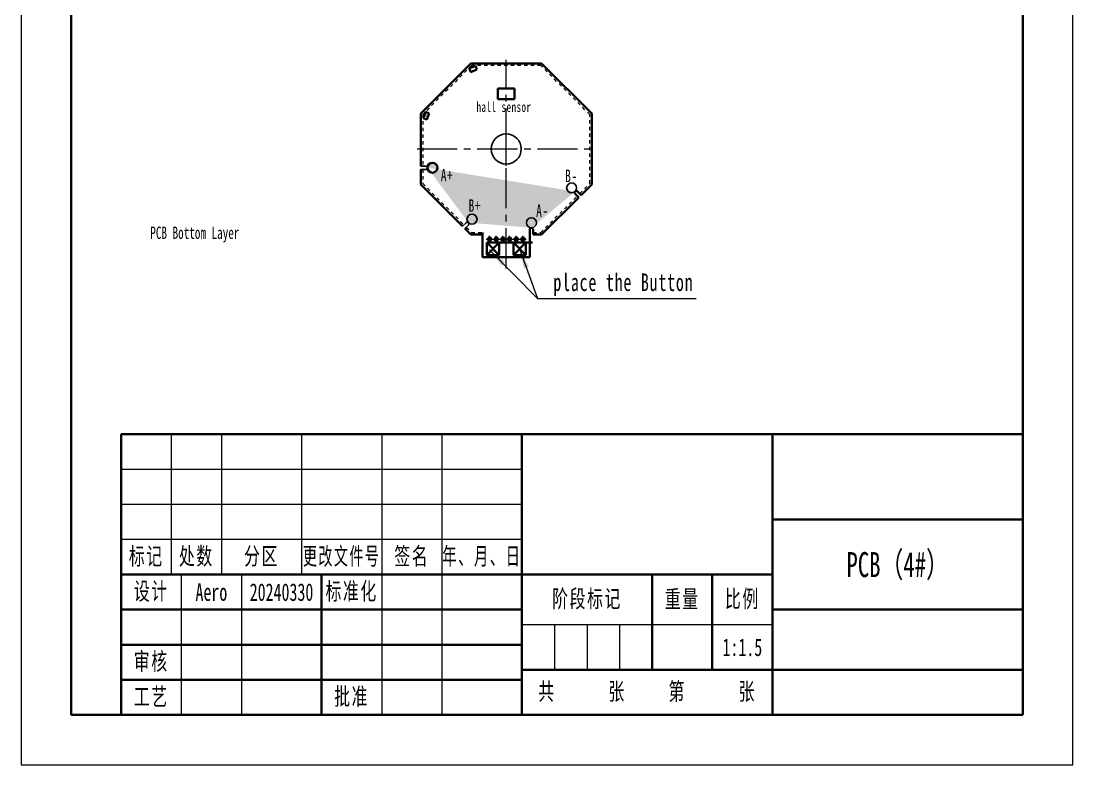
# Model space of a CAD drawing. Header units: millimetres. Extents: x 1664 to 1979, y -273 to 173.
# Drawn here: x 1664.4 to 1979.4, y -272.6 to -49.9 of the extents above; entities that cross this region are included whole.
import ezdxf
from ezdxf.enums import TextEntityAlignment as Align

# ---------------------------------------------------------------- set-up
doc = ezdxf.new("R2010")
doc.units = ezdxf.units.MM
doc.header["$PDSIZE"] = -5
for name, pattern in [('CENTERX2', [20.319999694824222, 12.69999980926514, -2.539999961853027, 2.539999961853027, -2.539999961853027]), ('点画线', [18, 12, -2, 2, -2]), ('虚线', [2, 1, -1])]:
    doc.linetypes.add(name, pattern=pattern)
doc.layers.get('0').update_dxf_attribs({"lineweight": 35})
for name, color, linetype, lineweight in [('中心线层', 1, '点画线', 18), ('尺寸线层', 3, 'Continuous', 18), ('粗实线层', 7, 'Continuous', 35), ('细实线层', 7, 'Continuous', 18), ('虚线层', 6, '虚线', 18)]:
    doc.layers.add(name, color=color, linetype=linetype, lineweight=lineweight)
doc.styles.add('标准', font='', dxfattribs={"width": 0.667})
doc.styles.get('标准').set_extended_font_data('宋体')

# ---------------------------------------------------------------- blocks, each defined once
blk = doc.blocks.new('$CAXA_FRAME_13B17AC1$')
at = {"layer": '粗实线层'}
for p, q in [((-94.99999999999999, 138.5), (-95, -138.5)), ((95, -138.5), (95, 138.5)), ((-95, -138.5), (95, -138.5))]:
    blk.add_line(p, q, dxfattribs=at)
at = {"layer": '细实线层'}
for p, q in [((-105, 148.5), (-105, -148.5)), ((105, -148.5), (105, 148.5)), ((-105, -148.5), (105, -148.5))]:
    blk.add_line(p, q, dxfattribs=at)
blk = doc.blocks.new('$CAXA_TITLE_151E506F$')
at = {"layer": '粗实线层'}
for p, q in [((-1.192092896e-07, 56), (-180.0000001192093, 56)), ((-180.0000001192093, 56), (-180.0000001192093, 0)), ((-100.0000001192093, 56), (-100.0000001192093, 1.42e-14)), ((-50.00000011920929, 56), (-50.00000011920929, 2.84e-14)), ((-1.192092896e-07, 0), (-1.192092896e-07, 56)), ((-1.192092896e-07, 39.00000000000001), (-50.00000011920929, 39.00000000000001)), ((-50.00000011920929, 28), (-180.0000001192093, 28)), ((-140.0000001192093, 28), (-140.0000001192093, 0)), ((-74.00000011920929, 28), (-74.00000011920929, 9)), ((-62.00000011920929, 28), (-62.00000011920929, 9)), ((-100.0000001192093, 21), (-180.0000001192093, 21)), ((-1.192092896e-07, 21.00000000000001), (-50.00000011920929, 21.00000000000001)), ((-100.0000001192093, 14), (-180.0000001192093, 14)), ((0, 9), (-100.0000001192093, 9)), ((-100.0000001192093, 7), (-180.0000001192093, 7)), ((-1.192092896e-07, 0), (-180.0000001192093, 0))]:
    blk.add_line(p, q, dxfattribs=at)
at = {"layer": '细实线层'}
for p, q in [((-170.0000001192093, 56), (-170.0000001192093, 28)), ((-160.0000001192093, 56), (-160.0000001192093, 28)), ((-144.0000001192093, 56), (-144.0000001192093, 28)), ((-128.0000001192093, 56), (-128.0000001192093, 0)), ((-116.0000001192093, 56), (-116.0000001192093, 0)), ((-100.0000001192093, 49), (-180.0000001192093, 49)), ((-100.0000001192093, 42), (-180.0000001192093, 42)), ((-100.0000001192093, 35), (-180.0000001192093, 35)), ((-168.0000001192093, 28), (-168.0000001192093, 0)), ((-156.0000001192093, 28), (-156.0000001192093, 0)), ((-50.00000011920929, 18), (-100.0000001192093, 18)), ((-93.50000011920929, 18), (-93.50000011920929, 9)), ((-87.00000011920929, 18), (-87.00000011920929, 9)), ((-80.50000011920929, 18), (-80.50000011920929, 9))]:
    blk.add_line(p, q, dxfattribs=at)
at = {"layer": '尺寸线层', "char_height": 3.480555555555556, "attachment_point": 5, "line_spacing_factor": 0.9631078940461907, "style": '标准'}
for s, insert, width in [('\\T1.1;标记', (-175.0000001192093, 31.5), 17.99999999999999), ('\\T1.1;处数', (-165.0000001192093, 31.5), 18.00000000000001), ('\\T1.1;分区', (-152.0000001192093, 31.5), 29.99999999999997), ('\\T1.1;{\\W0.592404;更改文件号}', (-136.0000001192093, 31.5), 30.00000000000001), ('\\T1.1;签名', (-122.0000001192093, 31.5), 22), ('\\T1.1;{\\W0.605422;年、月、日}', (-108.0000001192093, 31.5), 29.99999999999997), ('\\T1.1;设计', (-174.0000001192093, 24.5), 21.99999999999996), ('\\T1.1;标准化', (-134.0000001192093, 24.5), 22), ('\\T1.1;阶段标记', (-87.00000011920929, 23), 50), ('\\T1.1;重量', (-68.00000011920929, 23), 21.99999999999997), ('\\T1.1;比例', (-56.00000011920929, 23), 22), ('\\T1.1;审核', (-174.0000001192093, 10.5), 21.99999999999999), ('\\T1.1;共', (-95.00000011920929, 4.5), 7.999999999999972), ('\\T1.1;张', (-81.00000011920929, 4.5), 7.999999999999972), ('\\T1.1;第', (-69.00000011920929, 4.5), 7.999999999999972), ('\\T1.1;张', (-55.00000011920929, 4.5), 7.999999999999972), ('\\T1.1;工艺', (-174.0000001192093, 3.5), 22), ('\\T1.1;批准', (-134.0000001192093, 3.5), 22)]:
    blk.add_mtext(s, dxfattribs=dict(at, insert=insert, width=width))
at = {"layer": '尺寸线层', "style": '标准'}
for tag, height, width, p in [('标记C', 3.633414436334144, 0.664996, (-175.0000001192093, 52.50000000000001)), ('处数C', 3.633414436334144, 0.664996, (-165.0000001192093, 52.50000000000001)), ('分区C', 3.633414436334144, 0.667, (-152.0000001192093, 52.50000000000001)), ('更改文件号C', 3.633414436334144, 0.498314, (-136.0000001192093, 52.50000000000001)), ('更改签名C', 3.633414436334144, 0.447537, (-122.0000001192093, 52.50000000000001)), ('更改日期C', 3.633414436334144, 0.610278, (-108.0000001192093, 52.50000000000001)), ('单位名称', 5.19059205190592, 0.667, (-25.00000011920929, 47.50000000000001)), ('标记B', 3.633414436334144, 0.664996, (-175.0000001192093, 45.50000000000001)), ('处数B', 3.633414436334144, 0.664996, (-165.0000001192093, 45.50000000000001)), ('分区B', 3.633414436334144, 0.667, (-152.0000001192093, 45.50000000000001)), ('更改文件号B', 3.633414436334144, 0.498314, (-136.0000001192093, 45.50000000000001)), ('更改签名B', 3.633414436334144, 0.447537, (-122.0000001192093, 45.50000000000001)), ('更改日期B', 3.633414436334144, 0.610278, (-108.0000001192093, 45.50000000000001)), ('材料名称', 5.19059205190592, 0.667, (-75.00000011920928, 42.00000000000001)), ('标记A', 3.633414436334144, 0.664996, (-175.0000001192093, 38.5)), ('处数A', 3.633414436334144, 0.664996, (-165.0000001192093, 38.5)), ('分区A', 3.633414436334144, 0.667, (-152.0000001192093, 38.5)), ('更改文件号A', 3.633414436334144, 0.498314, (-136.0000001192093, 38.5)), ('更改签名A', 3.633414436334144, 0.447537, (-122.0000001192093, 38.5)), ('更改日期A', 3.633414436334144, 0.610278, (-108.0000001192093, 38.5)), ('图纸名称', 5.19059205190592, 0.667, (-25.00000011920929, 30.00000000000001)), ('设计', 3.633414436334144, 0.667, (-162.0000001192093, 24.5)), ('设计日期', 3.633414436334144, 0.667, (-148.0000001192093, 24.5)), ('标准化', 3.633414436334144, 0.667, (-122.0000001192093, 24.5)), ('标准化日期', 3.633414436334144, 0.554163, (-108.0000001192093, 24.5)), ('图纸编号', 5.19059205190592, 0.667, (-25.00000011920929, 15.00000000000001)), ('阶段标记S', 3.633414436334144, 0.223769, (-96.74999821186066, 13.50000000000001)), ('阶段标记A', 3.633414436334144, 0.223769, (-90.24999821186066, 13.50000000000001)), ('阶段标记B', 3.633414436334144, 0.223769, (-83.74999821186066, 13.50000000000001)), ('阶段标记C', 3.633414436334144, 0.223769, (-77.24999821186064, 13.50000000000001)), ('重量', 3.633414436334144, 0.667, (-68.00000011920928, 13.5)), ('图纸比例', 3.633414436334144, 0.510551, (-56.00000011920926, 13.5)), ('审核', 3.633414436334144, 0.667, (-162.0000001192093, 10.5)), ('审核日期', 3.633414436334144, 0.667, (-148.0000001192093, 10.5)), ('页数', 3.633414436334144, 0.667, (-88.00000011920929, 4.5)), ('页码', 3.633414436334144, 0.667, (-62.00000011920928, 4.5)), ('投影符号', 3.633414436334144, 0.667, (-25.00000011920929, 4.5)), ('工艺', 3.633414436334144, 0.667, (-162.0000001192093, 3.5)), ('工艺日期', 3.633414436334144, 0.667, (-148.0000001192093, 3.5)), ('批准', 3.633414436334144, 0.667, (-122.0000001192093, 3.5)), ('批准日期', 3.633414436334144, 0.667, (-108.0000001192093, 3.5))]:
    blk.add_attdef(tag, text='', height=height, dxfattribs=dict(at, width=width)).set_placement(p, align=Align.MIDDLE_CENTER)
blk = doc.blocks.new('*X4')
at = {"layer": '尺寸线层', "linetype": 'Continuous'}
blk.add_hatch(color=0, dxfattribs=at).paths.add_polyline_path([(-31.09095362034805, 14.86063299077956), (-28.36057601261905, 9.465492759125496), (-29.77262214987945, 8.959404124350854)], flags=0)
at = {"layer": '尺寸线层', "color": 0, "linetype": 'Continuous'}
blk.add_line((-31.09095362034805, 14.86063299077956), (-25.76478384179995, 0), dxfattribs=at)
at = {"layer": '尺寸线层', "color": 0}
blk.add_line((-25.76478384179995, 0), (21.76366969273772, 0), dxfattribs=at)
at = {"layer": '尺寸线层', "color": 0, "insert": (2.274e-13, 4.105097765363098), "char_height": 5.25, "width": 87.05467877094952, "attachment_point": 5, "line_spacing_factor": 1.150569886022795, "style": '标准'}
blk.add_mtext('\\T1.1;place the Button', dxfattribs=at)
blk = doc.blocks.new('*X5')
at = {"layer": '尺寸线层', "linetype": 'Continuous'}
blk.add_hatch(color=0, dxfattribs=at).paths.add_polyline_path([(-20.01053275195363, 14.58984234202653), (-15.26423431856551, 10.84349062586072), (-16.33245315434147, 9.790443371985745)], flags=0)
at = {"layer": '尺寸线层', "color": 0, "linetype": 'Continuous'}
blk.add_line((-20.01053275195363, 14.58984234202653), (-5.627905430481405, 2.84e-14), dxfattribs=at)
at = {"layer": '尺寸线层', "color": 0}
blk.add_line((-5.627905430481405, 2.84e-14), (-2.274e-13, 2.84e-14), dxfattribs=at)

msp = doc.modelspace()

# ---------------------------------------------------------------- hatches: boundary and pattern name
at = {"layer": '粗实线层'}
h = msp.add_hatch(color=1, dxfattribs=at)
h.paths.add_polyline_path([(1786.105378127515, -93.76019345692113), (1786.105410948092, -93.76592255751628), (1786.105410948155, -93.76592216121733), (1786.105421891805, -93.76019246163887), (1786.105421890862, -93.76019269562667), (1786.167647634138, -93.33832826918079), (1786.346071259738, -92.95102135308635), (1786.626272836891, -92.62957351347978), (1786.985606892887, -92.39996368436083), (1787.395032586338, -92.28074858897168), (1787.821460744579, -92.28156301315713), (1788.230428081147, -92.40234113637165), (1788.588882467095, -92.63332185119751), (1788.867854154653, -92.95583764145844), (1789.044797068951, -93.34382326297887), (1789.105410948172, -93.7659222976351), (1789.044650411088, -94.18852112441019), (1788.86729125699, -94.57688350893798), (1788.587702069158, -94.89954664179625), (1788.228533499879, -95.13037027598587), (1787.818883249383, -95.25065445419379), (1787.391938743319, -95.25065446805938), (1786.98228848501, -95.13037031645933), (1786.623119900738, -94.89954670559867), (1786.343530691948, -94.57688359090047), (1786.166171512625, -94.1885212178926), (1786.105410948092, -93.76592239506408), (1786.105410948155, -93.76592216121733), (1786.105421891805, -93.76019246163887), (1798.394436970227, -110.226521194935), (1798.147650668827, -109.9011050098173), (1797.997789251566, -109.5211830076752), (1797.955962389705, -109.1149199331509), (1797.955962389848, -109.1149199331867), (1798.029591301334, -108.6990279716779), (1798.216238966357, -108.3201480574627), (1798.501107349126, -108.0083190261764), (1798.861611154916, -107.7882637007126), (1799.269168465918, -107.67742878517), (1799.691466808923, -107.6846016332342), (1800.095024993616, -107.8092135581106), (1800.447847610569, -108.041384919868), (1800.721961731683, -108.3627084155238), (1800.89563469518, -108.7477084700748), (1800.955097141935, -109.1658610231942), (1800.955097142044, -109.1658610232043), (1800.903985881476, -109.5540895908722), (1800.754135247713, -109.9158610232315), (1800.515757313807, -110.2265211950225), (1800.205097142016, -110.4648991289278), (1799.843325709657, -110.6147497626899), (1799.455097141989, -110.6658610232578), (1799.066868574321, -110.6147497626891), (1798.705097141962, -110.4648991289262), (1798.394436970171, -110.2265211950203), (1817.259278144838, -111.7620551009606), (1816.829188467412, -111.6990738444991), (1816.435215574342, -111.5154189267342), (1816.110443342696, -111.2265127709581), (1815.882144523408, -110.8566162740761), (1815.769490511784, -110.4367914975817), (1815.781941429414, -110.0022932306763), (1815.781941429296, -110.0022932305861), (1815.904606628872, -109.6179548881307), (1816.12526738875, -109.2802101002833), (1816.427961333886, -109.0134909816458), (1816.790791892005, -108.837091722114), (1817.187512269386, -108.7637728647952), (1817.589424117236, -108.7988382212921), (1817.967453541064, -108.9397511993629), (1818.294254276654, -109.176318297426), (1818.546185891019, -109.4914264921014), (1818.70502390729, -109.8622811769249), (1818.759278144844, -110.2620551010068), (1818.759278144622, -110.2620551008589), (1818.685862919084, -110.725580592372), (1818.472803636257, -111.1437329792173), (1818.140956023209, -111.4755805923438), (1817.722803636414, -111.6886398752701), (1817.259278144918, -111.7620551009182), (1830.355663479929, -100.8872426413689), (1830.013538920731, -101.1432853872686), (1829.613098936781, -101.2924662204448), (1829.186842721355, -101.3226778166411), (1828.769364679826, -101.2314682416268), (1828.394546792277, -101.0262399470203), (1828.092808795649, -100.7236489968511), (1827.888639357069, -100.3482532828587), (1827.798608605177, -99.93051943763263), (1827.830023319781, -99.50435020192046), (1827.966195085146, -99.13068829143559), (1828.195776737413, -98.80594494974511), (1828.502629607506, -98.55294833090316), (1828.865183169748, -98.38948308219472), (1829.257951363275, -98.3270401547832), (1829.653324159862, -98.37000903594532), (1830.023508438142, -98.51536918572606), (1830.342481728526, -98.75290236877913), (1830.587821488418, -99.0659109553164), (1830.742281316998, -99.43239169749127), (1830.795003308007, -99.82658246944553), (1830.795003307965, -99.82658246982085), (1830.743892047373, -100.2148110374898), (1830.594041413544, -100.5765824698264), (1830.355663479544, -100.8872426415501)], flags=0)
edge = h.paths.add_edge_path(flags=0)
edge.add_arc((1799.455097141623, -109.165861023212), 1.499999999688385, 178.0538194693661, 225.0000000088326, ccw=False)
edge.add_arc((1799.455097141934, -109.1658610232663), 1.500000000000836, 2.7549162950890604e-09, 178.0538194676964, ccw=False)
edge.add_arc((1799.45509714197, -109.1658610233086), 1.499999999964984, -135.00000000234832, 4.369098860479426e-09, ccw=False)
edge = h.paths.add_edge_path(flags=0)
edge.add_arc((1817.259278144958, -110.2620551008613), 1.500000000099291, 170.0275525773145, 269.9999999954056, ccw=False)
edge.add_arc((1817.259278144844, -110.2620551009405), 1.499999999999831, -2.5322037799924146e-09, 170.0275525735755, ccw=False)
edge.add_arc((1817.259278144406, -110.2620551004803), 1.500000000437922, 270.0000000195848, 359.99999997988925, ccw=False)
edge = h.paths.add_edge_path(flags=0)
edge.add_arc((1829.295003308108, -99.82658246948615), 1.500000000101694, 167.5949439986971, 314.9999999983238, ccw=False)
edge.add_arc((1829.295003308012, -99.82658246941982), 1.499999999994415, -9.819132174015976e-10, 167.5949440003882, ccw=False)
edge.add_arc((1829.295003308335, -99.82658246966358), 1.499999999672127, -45.00000001828522, 8.328925105161034e-09, ccw=False)

# ---------------------------------------------------------------- linework, layer by layer
at = {"color": 7, "linetype": 'Continuous'}
for p, q in [((1784.105410948092, -77.55818790419035), (1799.101543751341, -62.56205510094163)), ((1799.101543751341, -62.56205510094163), (1820.309278144844, -62.56205510094163)), ((1820.309278144844, -62.56205510094163), (1835.305410948092, -77.55818790419038)), ((1784.105410948092, -93.26592229769288), (1784.105410948092, -77.55818790419035)), ((1835.305410948092, -77.55818790419038), (1835.305410948092, -98.76592229769288)), ((1784.105410948092, -98.76592229769288), (1784.105410948092, -94.26592229769285)), ((1796.626670017188, -111.2871813667887), (1784.105410948092, -98.76592229769302)), ((1835.305410948092, -98.76592229769288), (1832.123430432753, -101.9479028130323)), ((1831.416323651566, -102.6550095942189), (1820.309278144844, -113.7620551009417)), ((1831.416323651566, -102.6550095942189), (1830.355663479786, -101.5943494224391)), ((1831.062770260973, -100.8872426412525), (1832.123430432753, -101.9479028130323)), ((1799.101543751341, -113.7620551009417), (1797.333776798375, -111.9942881479752)), ((1802.650410948092, -120.5620551009416), (1802.650410948092, -113.1620551009416)), ((1816.759278144843, -114.7064538272034), (1816.759278144843, -112.2620551009417)), ((1817.759278144843, -112.2620551009417), (1817.759278144843, -113.7620551009417)), ((1802.650410948074, -113.7620551009417), (1799.101543751341, -113.7620551009417)), ((1807.555410948092, -116.2120551009416), (1803.855410948092, -116.2120551009416)), ((1803.855410948092, -119.9120551009416), (1803.855410948092, -116.2120551009416)), ((1809.555410948092, -116.2120551009416), (1805.855410948092, -116.2120551009416)), ((1807.555410948092, -119.9120551009416), (1807.555410948092, -116.2120551009416)), ((1811.555410948092, -116.2120551009416), (1807.855410948092, -116.2120551009416)), ((1813.555410948092, -116.2120551009416), (1809.855410948092, -116.2120551009416)), ((1815.555410948092, -116.2120551009416), (1811.855410948092, -116.2120551009416)), ((1811.855410948092, -119.9120551009416), (1811.855410948092, -116.2120551009416)), ((1815.555410948092, -116.2120551009416), (1811.855410948092, -116.2120551009416)), ((1817.555410948092, -116.2120551009416), (1813.855410948092, -116.2120551009416)), ((1815.555410948092, -119.9120551009416), (1815.555410948092, -116.2120551009416)), ((1816.760410948092, -114.7400919009527), (1816.760410948092, -120.5620551009416)), ((1820.309278144844, -113.7620551009417), (1817.759278144843, -113.7620551009417)), ((1816.760410948092, -120.5620551009416), (1802.650410948092, -120.5620551009416)), ((1807.555410948092, -119.9120551009416), (1803.855410948092, -119.9120551009416)), ((1815.555410948092, -119.9120551009416), (1811.855410948092, -119.9120551009416))]:
    msp.add_line(p, q, dxfattribs=at)
at = {"color": 6, "linetype": 'Continuous', "lineweight": 35}
for p, q in [((1800.466869643959, -63.2451174582062), (1798.619110578936, -64.01048432293656)), ((1798.619110578936, -64.01048432293656), (1799.078330697774, -65.11913976195011)), ((1799.078330697774, -65.11913976195011), (1800.926089762797, -64.3537728972202)), ((1800.926089762797, -64.3537728972202), (1800.466869643959, -63.2451174582062)), ((1807.205410948092, -70.01744705382912), (1807.205410948092, -73.21744705382916)), ((1812.205410948093, -70.01744705382912), (1807.205410948092, -70.01744705382912)), ((1812.205410948093, -73.21744705382916), (1812.205410948093, -70.01744705382912)), ((1807.205410948092, -73.21744705382916), (1812.205410948093, -73.21744705382916)), ((1784.788473305357, -78.92351379680842), (1785.553840170087, -77.0757547317858)), ((1785.553840170087, -77.0757547317858), (1786.662495609101, -77.53497485062393)), ((1786.662495609101, -77.53497485062393), (1785.897128744371, -79.38273391564654)), ((1785.897128744371, -79.38273391564654), (1784.788473305357, -78.92351379680842))]:
    msp.add_line(p, q, dxfattribs=at)
at = {"color": 7, "linetype": 'Continuous', "lineweight": 25}
for p, q in [((1799.078330697774, -65.11913976194988), (1798.619110578936, -64.01048432293634)), ((1807.205410948092, -70.01744705382912), (1807.205410948092, -73.21744705382913)), ((1812.205410948092, -70.01744705382912), (1807.205410948092, -70.01744705382912)), ((1812.205410948092, -73.21744705382913), (1812.205410948092, -70.01744705382912)), ((1807.205410948092, -73.21744705382913), (1812.205410948092, -73.21744705382913)), ((1786.662495609101, -77.53497485062398), (1785.553840170087, -77.07575473178586)), ((1785.605410948092, -93.26592229769285), (1784.105410948092, -93.26592229769285)), ((1785.605410948092, -94.26592229769285), (1784.105410948092, -94.26592229769285)), ((1797.687330188968, -110.2265211950089), (1796.626670017188, -111.2871813667886)), ((1797.333776798375, -111.9942881479752), (1798.394436970154, -110.9336279761954)), ((1816.760410948092, -112.2620551009416), (1816.760410948092, -120.5620551009416)), ((1817.760410948092, -113.7620551009416), (1817.760410948092, -112.2620551009416))]:
    msp.add_line(p, q, dxfattribs=at)
at = {"color": 7, "linetype": 'CENTERX2'}
for p, q in [((1807.555410948092, -119.9120551009416), (1803.855410948092, -116.2120551009416)), ((1807.555410948092, -116.2120551009416), (1803.855410948092, -119.9120551009416)), ((1815.555410948092, -119.9120551009416), (1811.855410948092, -116.2120551009416)), ((1815.555410948092, -116.2120551009416), (1811.855410948092, -119.9120551009416))]:
    msp.add_line(p, q, dxfattribs=at)
at = {"color": 7, "linetype": 'Continuous', "lineweight": 25}
for centre, radius in [((1809.705410948092, -88.1620551009416), 4.499999999999998), ((1787.605410948092, -93.76592229769285), 1.5), ((1829.295003308006, -99.82658246947265), 1.5), ((1799.455097141934, -109.165861023229), 1.5), ((1817.259278144843, -110.2620551009417), 1.5)]:
    msp.add_circle(centre, radius, dxfattribs=at)
at = {"color": 7, "linetype": 'Continuous'}
msp.add_circle((1787.605410948092, -93.76592229769285), 1.499999999999978, dxfattribs=at)
at = {"linetype": 'Continuous', "lineweight": 35}
for centre in [(1804.705410948092, -115.1620551009416), (1806.705410948092, -115.1620551009416), (1808.705410948092, -115.1620551009416), (1810.705410948092, -115.1620551009416), (1812.705410948092, -115.1620551009416), (1814.705410948092, -115.1620551009416)]:
    msp.add_circle(centre, 0.4999999999999999, dxfattribs=at)
at = {"color": 7, "linetype": 'Continuous', "lineweight": 25}
for centre, radius, start, end in [((1785.605410948092, -93.76592229769285), 0.4999999999999999, 0, 90), ((1785.605410948092, -93.76592229769285), 0.4999999999999999, 270, 0), ((1830.70921687038, -101.2407960318458), 0.5000000000000038, 134.9999999999712, 225), ((1798.040883579561, -110.5800745856021), 0.5000000000000039, 44.99999999995509, 134.9999999999712), ((1798.040883579561, -110.5800745856021), 0.500000000000024, 315.0000000000035, 44.9999999999954), ((1817.260410948092, -112.2620551009416), 0.4999999999999999, 90, 180), ((1817.259278144843, -112.2620551009417), 0.4999999999999999, 1.6284e-12, 90), ((1817.260410948092, -112.2620551009416), 0.4999999999999999, 0, 90), ((1802.151543751341, -114.7064538272034), 0.5000000000000001, 356.142447013804, 359.9999999999968)]:
    msp.add_arc(centre, radius, start, end, dxfattribs=at)
at = {"color": 7, "linetype": 'Continuous'}
for centre, radius, start, end in [((1830.70921687038, -101.2407960318458), 0.5000000000000038, 44.99999999996315, 135), ((1817.259278144843, -112.2620551009417), 0.4999999999999999, 90, 179.9999999999984), ((1817.259278144843, -114.7064538272034), 0.4999999999999999, 180, 183.8575529861945)]:
    msp.add_arc(centre, radius, start, end, dxfattribs=at)
for p in [(1805.705410948092, -118.0620551009416), (1813.705410948092, -118.0620551009416)]:
    msp.add_point(p, dxfattribs=at)
at = {"layer": '中心线层'}
for p, q in [((1809.705410948092, -123.9070364763815), (1809.705410948092, -61.47794810266491)), ((1809.705410948092, -93.16205510094163), (1809.705410948092, -83.1620551009416)), ((1783.037294763515, -88.1620551009416), (1836.588688674036, -88.1620551009416)), ((1803.705410948092, -115.1620551009416), (1805.705410948092, -115.1620551009416)), ((1803.955410948092, -115.1620551009416), (1805.455410948092, -115.1620551009416)), ((1804.705410948092, -116.1620551009416), (1804.705410948092, -114.1620551009416)), ((1804.705410948092, -115.9120551009416), (1804.705410948092, -114.4120551009416)), ((1805.705410948092, -115.1620551009416), (1807.705410948092, -115.1620551009416)), ((1805.955410948092, -115.1620551009416), (1807.455410948092, -115.1620551009416)), ((1806.705410948092, -116.1620551009416), (1806.705410948092, -114.1620551009416)), ((1806.705410948092, -115.9120551009416), (1806.705410948092, -114.4120551009416)), ((1807.705410948092, -115.1620551009416), (1809.705410948092, -115.1620551009416)), ((1807.955410948092, -115.1620551009416), (1809.455410948092, -115.1620551009416)), ((1808.705410948092, -116.1620551009416), (1808.705410948092, -114.1620551009416)), ((1808.705410948092, -115.9120551009416), (1808.705410948092, -114.4120551009416)), ((1809.705410948092, -115.1620551009416), (1811.705410948092, -115.1620551009416)), ((1809.955410948092, -115.1620551009416), (1811.455410948092, -115.1620551009416)), ((1810.705410948092, -116.1620551009416), (1810.705410948092, -114.1620551009416)), ((1810.705410948092, -115.9120551009416), (1810.705410948092, -114.4120551009416)), ((1811.705410948092, -115.1620551009416), (1813.705410948092, -115.1620551009416)), ((1811.955410948092, -115.1620551009416), (1813.455410948092, -115.1620551009416)), ((1812.705410948092, -116.1620551009416), (1812.705410948092, -114.1620551009416)), ((1812.705410948092, -115.9120551009416), (1812.705410948092, -114.4120551009416)), ((1813.705410948092, -115.1620551009416), (1815.705410948092, -115.1620551009416)), ((1813.955410948092, -115.1620551009416), (1815.455410948092, -115.1620551009416)), ((1814.705410948092, -116.1620551009416), (1814.705410948092, -114.1620551009416)), ((1814.705410948092, -115.9120551009416), (1814.705410948092, -114.4120551009416))]:
    msp.add_line(p, q, dxfattribs=at)
at = {"layer": '虚线层'}
for p, q in [((1799.350071888765, -63.16205510094163), (1784.705410948092, -77.80671604161425)), ((1820.06075000742, -63.16205510094163), (1799.350071888765, -63.16205510094163)), ((1834.705410948093, -77.80671604161425), (1820.06075000742, -63.16205510094163)), ((1784.705410948092, -77.80671604161425), (1784.705410948092, -93.26592229769288)), ((1834.705410948093, -98.51739416026898), (1834.705410948093, -77.80671604161425)), ((1784.705410948092, -94.26592229769288), (1784.705410948092, -98.517394160269)), ((1784.705410949641, -98.51739416181827), (1797.0509340859, -110.8629172980769)), ((1831.699166364264, -101.5236387440971), (1834.705410948093, -98.51739416026898)), ((1820.06075000742, -113.1620551009417), (1830.992059582855, -102.2307455255069)), ((1797.758040867086, -111.5700240792633), (1799.350071888765, -113.1620551009417)), ((1799.350071888765, -113.1620551009417), (1802.650410948092, -113.1620551009417)), ((1817.759278144049, -113.1620551009417), (1820.06075000742, -113.1620551009417))]:
    msp.add_line(p, q, dxfattribs=at)

# ---------------------------------------------------------------- block references
at = {"layer": '尺寸线层'}
for name, p in [('*X5', (1824.659486157122, -132.9226880917212)), ('*X4', (1844.796364568441, -132.9226880917212))]:
    msp.add_blockref(name, p, dxfattribs=at)
at = {"layer": '粗实线层', "xscale": 1.5, "yscale": 1.5, "zscale": 1.5}
msp.add_blockref('$CAXA_FRAME_13B17AC1$', (1821.916548456068, -49.85266698264491), dxfattribs=at)
at = {"layer": '粗实线层'}
ref = msp.add_blockref('$CAXA_TITLE_151E506F$', (1964.416548456068, -257.6026669826449), dxfattribs=dict(at, xscale=1.5, yscale=1.5, zscale=1.5))
ref.add_attrib('图纸名称', 'PCB（4#）', dxfattribs={"layer": '尺寸线层', "height": 7.500000000000002, "style": '标准', "width": 0.667}).set_placement((1926.916548277254, -212.6026669826448), align=Align.MIDDLE_CENTER)
ref.add_attrib('图纸比例', '1:1.5', dxfattribs={"layer": '尺寸线层', "height": 5.250000000000001, "style": '标准', "width": 0.667}).set_placement((1880.416548277254, -237.3526669826448), align=Align.MIDDLE_CENTER)
ref.add_attrib('设计', 'Aero', dxfattribs={"layer": '尺寸线层', "height": 5.250000000000001, "style": '标准', "width": 0.667}).set_placement((1721.416548277254, -220.8526669826448), align=Align.MIDDLE_CENTER)
ref.add_attrib('设计日期', '20240330', dxfattribs={"layer": '尺寸线层', "height": 5.250000000000001, "style": '标准', "width": 0.667}).set_placement((1742.416548277254, -220.8526669826448), align=Align.MIDDLE_CENTER)

# ---------------------------------------------------------------- texts
at = {"color": 6, "insert": (1799.346930584176, -64.68408955675623), "char_height": 0.75, "width": 1.021357327195574, "attachment_point": 9, "rotation": 270, "line_spacing_factor": 1.150569886022795, "style": '标准'}
msp.add_mtext('\\T1.1;LED', dxfattribs=at)
at = {"color": 6, "insert": (1786.227445403907, -77.80357473702553), "char_height": 0.75, "width": 1.021357327195574, "attachment_point": 3, "line_spacing_factor": 1.150569886022795, "style": '标准'}
msp.add_mtext('\\T1.1;LED', dxfattribs=at)
at = {"layer": '尺寸线层', "attachment_point": 1, "line_spacing_factor": 1.150569886022795, "style": '标准'}
for s, insert, char_height, width in [('\\T1.1;hall sensor', (1800.801796029816, -74.07830297938965), 3, 33.938748603352), ('\\T1.1;A+', (1790.115583133283, -94.1284075046032), 3.75, 3.380790960452487), ('\\T1.1;B-', (1827.358380519095, -94.34379196211101), 3.75, 3.380790960452714), ('\\T1.1;B+', (1798.438907431303, -103.2214864253065), 3.75, 3.380790960452487), ('\\T1.1;A-', (1818.666564459811, -104.7328832689657), 3.75, 3.380790960452487), ('{\\H0.7x;PCB Bottom Layer}', (1703.119783174869, -111.4134831581595), 5.25, 131.1102150837989)]:
    msp.add_mtext(s, dxfattribs=dict(at, insert=insert, char_height=char_height, width=width))

doc.saveas('drawing.dxf')
